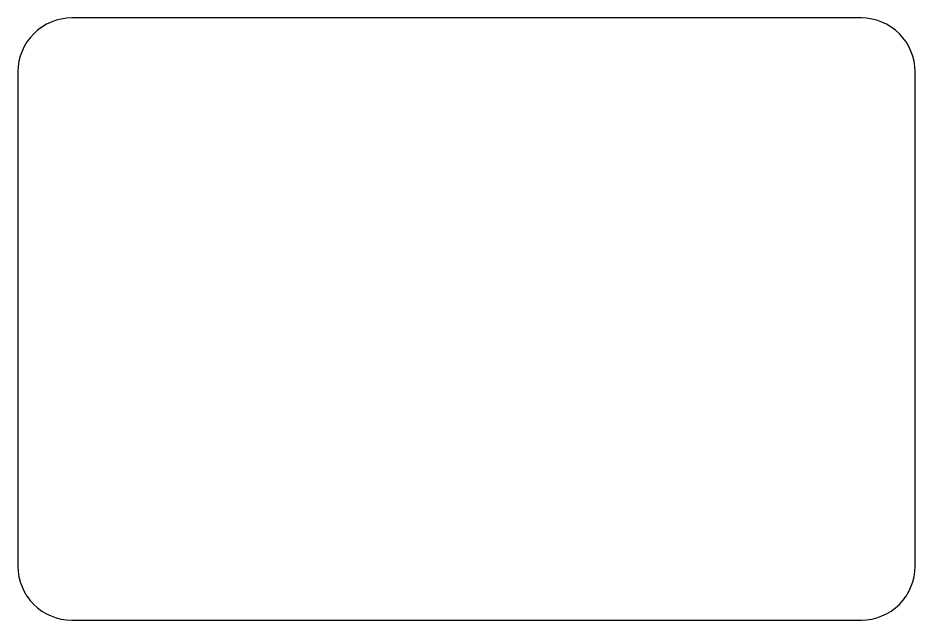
# Model space of a CAD drawing. Extents: x -866.29 to -864.62, y 501.43 to 502.55.
import ezdxf

# ---------------------------------------------------------------- set-up
doc = ezdxf.new("R2010")
doc.units = 0
doc.header["$LTSCALE"] = 50
doc.header["$MEASUREMENT"] = 0
doc.layers.add('A-PEÇAS', color=2, linetype='CONTINUOUS')
doc.layers.add('C-CAIXA', color=3, linetype='CONTINUOUS')

# ---------------------------------------------------------------- blocks, each defined once
blk = doc.blocks.new('C-01')
at = {"layer": 'C-CAIXA'}
blk.add_lwpolyline([(0.8017, 0.5799), (-0.6683, 0.5799, 0.414214), (-0.7683, 0.4799), (-0.7683, -0.4401, 0.414214), (-0.6683, -0.5401), (0.8017, -0.5401, 0.414214), (0.9017, -0.4401), (0.9017, 0.4799, 0.414214)], format="xyb", close=True, dxfattribs=at)

msp = doc.modelspace()

# ---------------------------------------------------------------- block references
at = {"layer": 'A-PEÇAS'}
msp.add_blockref('C-01', (-865.5206, 501.9661), dxfattribs=at)

doc.saveas('drawing.dxf')
